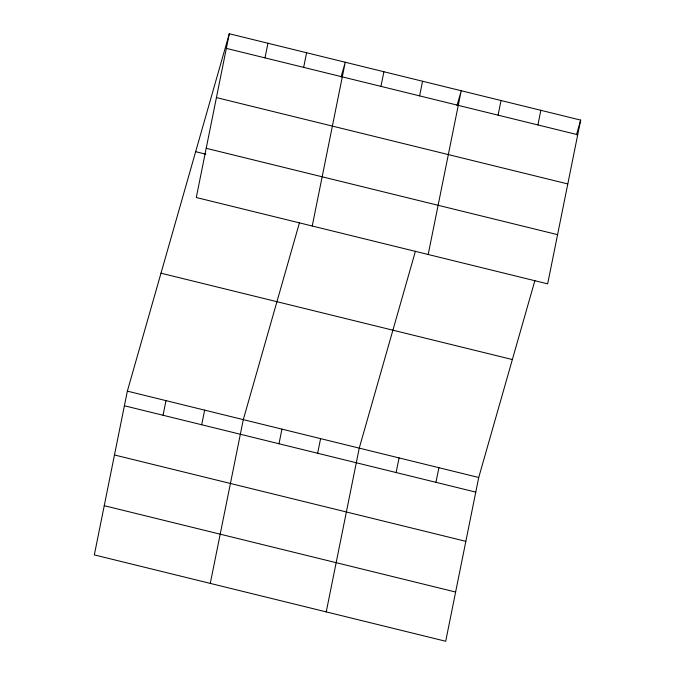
<?xml version="1.0" encoding="UTF-8"?>
<svg xmlns="http://www.w3.org/2000/svg" width="675" height="675" viewBox="0 0 675 675"><rect width="100%" height="100%" fill="white"/><g stroke="black" fill="none" stroke-linecap="round" stroke-linejoin="round"><path stroke-width="1.01" d="M229.297 33.75L196.282 197.513L547.653 283.863L580.677 120.099L229.297 33.75L127.347 391.137L94.323 554.901L445.702 641.25L478.718 477.487L534.895 280.564M163.046 415.26L165.991 400.629M264.997 57.881L267.95 43.251M201.698 424.761L204.643 410.13M303.649 67.373L306.602 52.751M210.279 583.394L243.295 419.631L299.472 222.708M312.23 226.015L345.254 62.243L341.052 76.992M279.003 443.762L281.948 429.131M380.953 86.375L383.906 71.744M317.655 453.254L320.6 438.623M419.605 95.875L422.558 81.245M326.236 611.888L359.252 448.124L415.429 251.21M428.186 254.509L461.211 90.745L457 105.486M396.124 472.542L399.077 457.912M498.083 115.155L501.036 100.524M435.949 482.33L438.902 467.699M537.908 124.943L540.852 110.312M576.475 134.84L580.677 120.099M226.353 48.381L577.724 134.73M216.422 97.597L567.802 183.946M206.204 148.297L557.584 234.655M195.657 151.689L205.824 154.187M160.988 273.198L512.367 359.547M127.347 391.137L478.718 477.487M124.394 405.759L475.774 492.117M114.472 454.975L465.851 541.333M104.245 505.685L455.625 592.034"/></g></svg>
